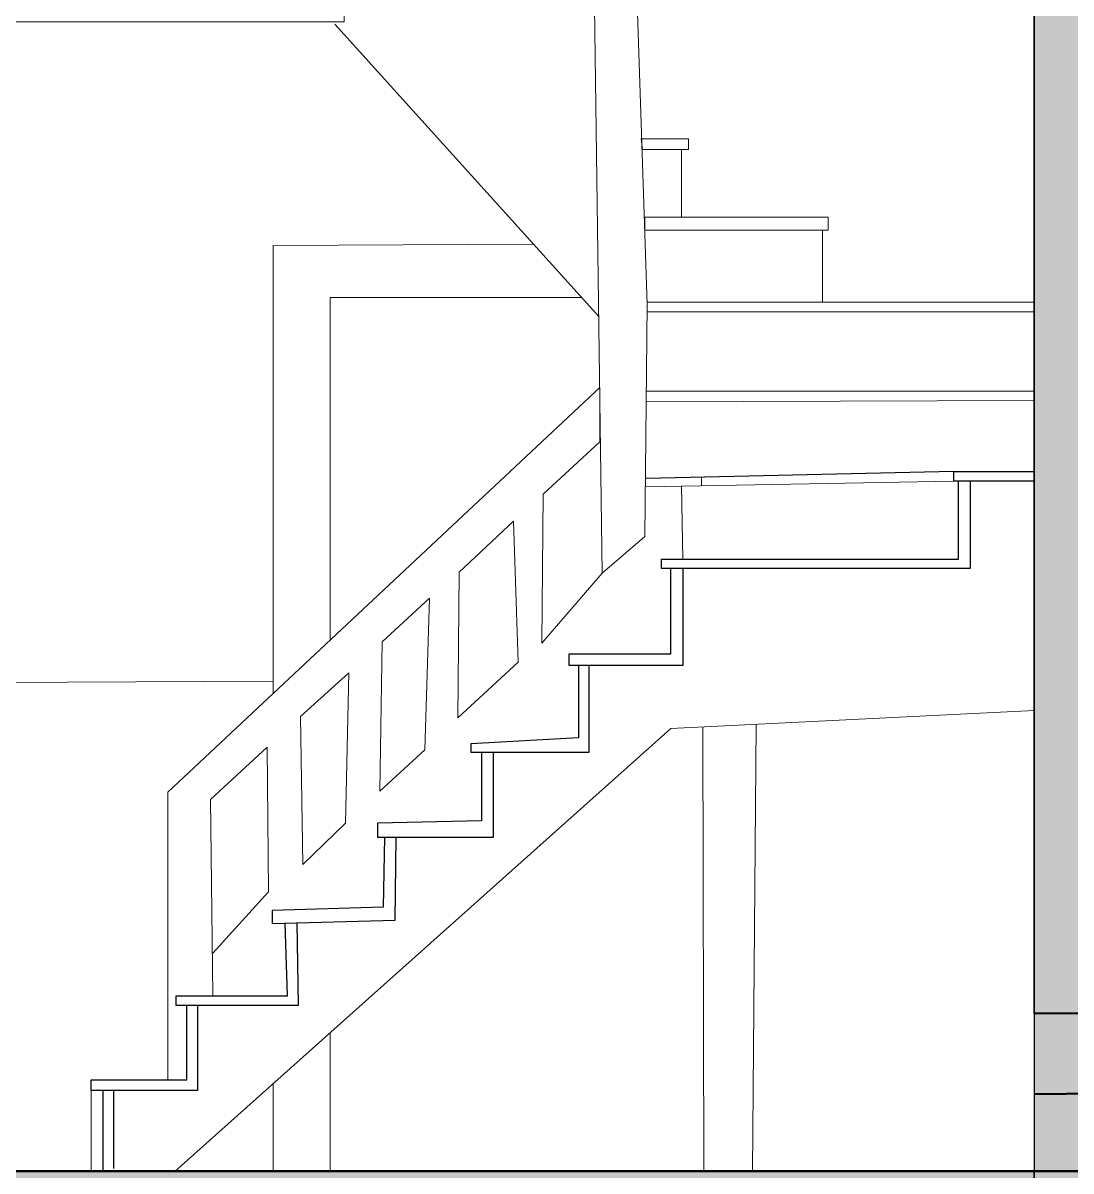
# Model space of a CAD drawing. Header units: millimetres. Extents: x 547603 to 562803, y -796635 to -788200.
# Drawn here: x 554423 to 557238, y -795023 to -791940 of the extents above; entities that cross this region are included whole.
import ezdxf

# ---------------------------------------------------------------- set-up
doc = ezdxf.new("R2010")
doc.units = ezdxf.units.MM
for name, color, linetype, lineweight in [('A-ALV-___-___-EXI', 250, 'Continuous', 35), ('A-BAS-___-___-EXI', 250, 'Continuous', 35), ('A-ESC-___-___-EXI', 250, 'Continuous', 25), ('A-PIS-___-___-EXI', 250, 'Continuous', 25), ('A-POR-___-___-EXI', 250, 'Continuous', 25)]:
    doc.layers.add(name, color=color, linetype=linetype, lineweight=lineweight)

msp = doc.modelspace()

# ---------------------------------------------------------------- hatches: boundary and pattern name
at = {"layer": 'A-ALV-___-___-EXI'}
h = msp.add_hatch(color=11, dxfattribs=at)
h.paths.add_polyline_path([(557138.8, -794600.1), (557539.2, -794597), (557539.2, -790968), (557739.4, -790955.3), (557748.9, -790872.7), (557138.8, -790599.4), (557138.8, -792536.9)])
h.paths.add_polyline_path([(548333.4, -794600.1), (548771.6, -794597), (548749.7, -791937.2), (548695.7, -791937.2), (548702, -790634.4), (548063.3, -790917.2), (548063.3, -791006.2), (548193.6, -791006.2), (548193.6, -791095.1), (548301.6, -791095.1), (548314.7, -792536.9)])
at = {"layer": 'A-BAS-___-___-EXI', "transparency": 33554636}
msp.add_hatch(color=9, dxfattribs=at).paths.add_polyline_path([(548775.1, -796176.3), (548775.1, -795683.7), (549296.2, -795706), (549820.6, -795715.5), (550341.7, -795712.3), (551908.3, -795645.6), (552953.8, -795610.6), (553999.2, -795578.9), (554523.5, -795572.5), (555044.7, -795575.7), (556090.1, -795601.1), (556614.5, -795597.9), (557138.8, -795588.4), (557685.3, -795588.4), (557685.3, -795184.8), (561406.4, -795184.8), (561406.4, -795632.9), (561555.8, -795632.9), (561555.8, -795035.5), (557539.2, -795035.5), (557539.2, -794597), (557138.8, -794600.1), (557138.8, -795353.3), (548777.8, -795353.3), (548771.6, -794597), (548317.3, -794600.3), (548276.2, -794622.4), (548279.4, -794819.4), (548276.2, -794933.8), (548282.6, -795022.8), (548254, -795041.8), (548257.1, -795127.6), (548257.1, -795175.3), (548263.5, -795248.4), (548269.8, -795296.1), (548260.3, -795356.4), (548260.3, -795397.7), (548266.7, -795483.5), (548276.2, -795518.5), (548263.5, -795537.6), (548257.1, -795645.6), (548273, -795680.6), (548244.4, -795747.3), (548244.4, -796176.3)])
at = {"layer": 'A-PIS-___-___-EXI', "true_color": 0xc19a82, "transparency": 33554636}
h = msp.add_hatch(color=33, dxfattribs=at)
h.paths.add_polyline_path([(555852.9, -795353.3), (557138.8, -795353.3), (557138.8, -795251.6), (556836.9, -795251.6), (556836.9, -795073.6), (557138.8, -795073.6), (557138.8, -795022.8), (548775.5, -795022.8), (548775.5, -795073.6), (549102.4, -795073.6), (549102.4, -795251.6), (548777, -795251.6), (548777.8, -795353.3), (553654.6, -795353.3)])
h.paths.add_polyline_path([(550503.8, -795251.6), (550503.8, -795073.6), (550904.1, -795073.6), (550904.1, -795251.6)])
h.paths.add_polyline_path([(551333.5, -795251.6), (551333.5, -795073.6), (551719, -795073.6), (551719, -795251.6), (551456.3, -795251.6)])
h.paths.add_polyline_path([(552483.5, -795251.6), (552083.1, -795251.6), (552083.1, -795073.6), (552483.5, -795073.6)])
h.paths.add_polyline_path([(553214.3, -795251.6), (552813.9, -795251.6), (552813.9, -795073.6), (553214.3, -795073.6)])
h.paths.add_polyline_path([(549772.9, -795251.6), (549372.5, -795251.6), (549372.5, -795073.6), (549772.9, -795073.6)])
h.paths.add_polyline_path([(553637, -795251.6), (553637, -795073.6), (554037.4, -795073.6), (554037.4, -795251.6), (553654.6, -795251.6)])
h.paths.add_polyline_path([(556338, -795251.6), (555937.6, -795251.6), (555937.6, -795073.6), (556338, -795073.6)])
h.paths.add_polyline_path([(555626.2, -795251.6), (555225.8, -795251.6), (555225.8, -795073.6), (555626.2, -795073.6)])
h.paths.add_polyline_path([(554835, -795251.6), (554437.7, -795251.6), (554437.7, -795073.6), (554835, -795073.6)])
h.paths.add_polyline_path([(561381, -795035.5), (561555.8, -795035.5), (561555.8, -794937), (561546.2, -794937), (561546.2, -794539.8), (561568.5, -794539.8), (561568.5, -794501.6), (561368.3, -794501.6), (561368.3, -794539.8), (561387.4, -794539.8), (561387.4, -794937), (561381, -794937)])

# ---------------------------------------------------------------- linework, layer by layer
at = {"layer": 'A-ALV-___-___-EXI', "color": 252, "lineweight": 9}
msp.add_line((550767.5, -793729.5), (555095.5, -793707.2), dxfattribs=at)
at = {"layer": 'A-ALV-___-___-EXI', "color": 254, "lineweight": 50}
msp.add_line((557138.8, -794600.1), (557539.2, -794597), dxfattribs=at)
at = {"layer": 'A-ALV-___-___-EXI', "color": 8, "lineweight": 50}
msp.add_line((557138.8, -794816.2), (557539.2, -794813), dxfattribs=at)
at = {"layer": 'A-ALV-___-___-EXI'}
msp.add_lwpolyline([(557138.8, -794600.1), (557539.2, -794597), (557539.2, -790968), (557739.4, -790955.3), (557748.9, -790872.7), (557138.8, -790599.4)], close=True, dxfattribs=at)
at = {"layer": 'A-ESC-___-___-EXI', "color": 18, "lineweight": 9}
for p, q in [((555260.8, -791943.6), (555969.4, -792728.5)), ((556191.8, -792280.4), (556191.8, -792461.6)), ((556570, -792496.5), (556570, -792690.3)), ((556922.7, -793170.2), (556096.5, -793186.1)), ((556195, -793379.9), (556191.8, -793182.9)), ((556245.8, -793160.6), (556245.8, -793182.9)), ((556884.6, -793379.9), (556757.5, -793379.9)), ((556112.4, -793634.1), (555975.7, -793634.1)), ((555082.8, -794552.5), (554939.8, -794552.5)), ((554606.2, -794806.7), (554606.2, -795019.6))]:
    msp.add_line(p, q, dxfattribs=at)
at = {"layer": 'A-ESC-___-___-EXI', "color": 28, "lineweight": 25}
for p, q in [((556922.7, -793144.8), (557138.8, -793144.8)), ((554637.9, -794806.7), (554637.9, -795019.6)), ((554666.5, -794806.7), (554666.5, -795016.4))]:
    msp.add_line(p, q, dxfattribs=at)
at = {"layer": 'A-ESC-___-___-EXI', "color": 18, "lineweight": 9, "flags": 128}
for points in [[(548749.7, -791937.2), (555286.2, -791937.2), (555286.2, -791743.4), (555286.2, -790917.2), (555349.7, -790917.2), (556061.5, -791533.7), (556099.7, -792696.7), (556093.3, -793319.5), (555978.9, -793418), (555953.5, -791565.4), (555286.2, -790987.1)], [(557138.8, -792715.8), (556099.7, -792715.8), (556099.7, -792703.1), (556099.7, -792696.7), (556099.7, -792690.3), (557138.8, -792690.3)], [(554812.7, -794778.1), (554812.7, -794005.9), (555972.6, -792919.1), (555972.6, -793065.3), (555820, -793205.1), (555816.9, -793605.5), (555978.9, -793418)], [(557138.8, -792954.1), (556096.5, -792957.3), (556096.5, -792928.7), (557138.8, -792928.7)], [(554933.5, -794438.1), (555082.8, -794272.8), (555079.6, -793885.2), (554927.1, -794025), (554933.5, -794552.5)]]:
    msp.add_lwpolyline(points, dxfattribs=at)
for points in [[(556087, -792280.4), (556210.9, -792280.4), (556210.9, -792251.8), (556083.8, -792251.8)], [(556093.3, -792496.5), (556585.9, -792496.5), (556585.9, -792461.6), (556093.3, -792461.6)], [(555740.6, -793278.2), (555594.4, -793414.9), (555591.2, -793805.7), (555753.3, -793656.4)], [(555515, -793484.8), (555387.9, -793602.3), (555381.5, -794002.7), (555502.3, -793891.5)], [(555298.9, -793685), (555168.6, -793802.5), (555175, -794199.7), (555289.4, -794088.5)]]:
    msp.add_lwpolyline(points, close=True, dxfattribs=at)
at = {"layer": 'A-ESC-___-___-EXI', "color": 28, "lineweight": 25, "flags": 128}
for points in [[(557138.8, -793170.2), (556922.7, -793170.2), (556922.7, -793144.8), (556096.5, -793163.8)], [(556967.2, -793170.2), (556967.2, -793405.3), (556137.8, -793405.3), (556137.8, -793379.9), (556935.4, -793379.9), (556935.4, -793170.2)], [(556195, -793405.3), (556195, -793665.9), (555889.9, -793665.9), (555889.9, -793634.1), (556163.2, -793634.1), (556163.2, -793405.3)], [(555915.4, -793665.9), (555915.4, -793859.7), (555626.2, -793875.6), (555626.2, -793897.9), (555944, -793897.9), (555944, -793665.9)], [(555654.8, -793897.9), (555654.8, -794082.2), (555375.2, -794088.5), (555375.2, -794126.7), (555686.6, -794126.7), (555686.6, -793897.9)], [(555394.2, -794126.7), (555391, -794314.1), (555092.3, -794323.7), (555092.3, -794358.6), (555422.8, -794349.1), (555426, -794126.7)], [(555159.1, -794355.5), (555162.3, -794577.9), (554835, -794577.9), (554835, -794552.5), (555133.7, -794552.5), (555127.3, -794358.6)], [(554892.2, -794577.9), (554892.2, -794806.7), (554606.2, -794806.7), (554606.2, -794778.1), (554863.6, -794778.1), (554863.6, -794577.9)]]:
    msp.add_lwpolyline(points, dxfattribs=at)
at = {"layer": 'A-ESC-___-___-EXI', "color": 38, "lineweight": 15, "flags": 128}
msp.add_lwpolyline([(554831.8, -795022.8), (556163.2, -793834.3), (557138.8, -793786.6)], dxfattribs=at)
at = {"layer": 'A-PIS-___-___-EXI'}
msp.add_lwpolyline([(557138.8, -794600.1), (557138.8, -795022.8), (557138.8, -795073.6), (557138.8, -795251.6), (557138.8, -795353.3), (548777.8, -795353.3), (548777, -795251.6), (548771.6, -794597), (548333.4, -794600.1)], dxfattribs=at)
at = {"layer": 'A-PIS-___-___-EXI', "color": 43, "lineweight": 9, "flags": 128}
msp.add_lwpolyline([(557138.8, -794600.1), (557138.8, -795010.1), (557138.8, -795022.8), (557138.8, -795073.6), (556836.9, -795073.6), (556338, -795073.6), (555937.6, -795073.6), (555626.2, -795073.6), (555225.8, -795073.6), (554835, -795073.6), (554437.7, -795073.6), (554037.4, -795073.6), (553637, -795073.6), (553214.3, -795073.6), (552813.9, -795073.6), (552483.5, -795073.6), (552083.1, -795073.6), (551719, -795073.6)], dxfattribs=at)
at = {"layer": 'A-PIS-___-___-EXI'}
msp.add_lwpolyline([(548775.5, -795073.6), (549102.4, -795073.6), (549102.4, -795251.6), (548777, -795251.6), (548777.8, -795353.3), (557138.8, -795353.3), (557138.8, -795251.6), (556836.9, -795251.6), (556836.9, -795073.6), (557138.8, -795073.6), (557138.8, -795022.8), (548775.5, -795022.8)], close=True, dxfattribs=at)
at = {"layer": 'A-PIS-___-___-EXI', "color": 238, "lineweight": 50}
msp.add_lwpolyline([(548775.5, -795022.8), (557138.8, -795022.8), (557539.2, -795022.8), (557542.3, -795022.8)], dxfattribs=at)
at = {"layer": 'A-POR-___-___-EXI', "color": 18, "lineweight": 9}
for p, q in [((556392, -793824.8), (556382.5, -795022.8)), ((556249, -793831.1), (556252.2, -795019.6)), ((555248.1, -795022.8), (555248.1, -794651)), ((555095.5, -795022.8), (555095.5, -794787.6))]:
    msp.add_line(p, q, dxfattribs=at)
at = {"layer": 'A-POR-___-___-EXI', "color": 18, "lineweight": 9, "flags": 128}
for points in [[(555095.5, -793739), (555095.5, -792537.8), (555794.6, -792534.6)], [(555248.1, -793596), (555248.1, -792677.6), (555924.9, -792677.6)]]:
    msp.add_lwpolyline(points, dxfattribs=at)

doc.saveas('drawing.dxf')
